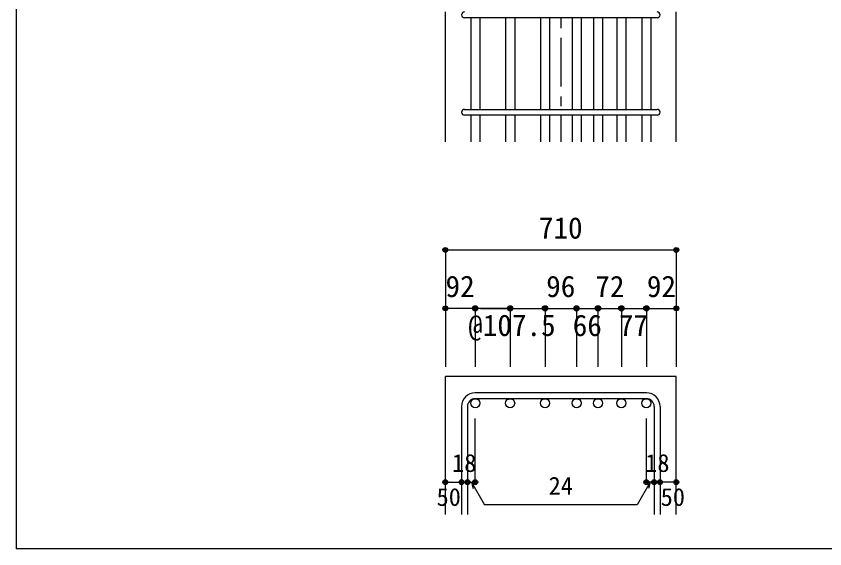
# Model space of a CAD drawing. Units: millimetres at full size, sheet at 1:30; some dimension numbers follow another scale. Extents: x -5973 to 5954, y -4195 to 4201.
# Drawn here: x -5973 to -3483, y -4195 to -2555 of the extents above; entities that cross this region are included whole.
import ezdxf
from ezdxf.enums import TextEntityAlignment as Align

# ---------------------------------------------------------------- set-up
doc = ezdxf.new("R2010")
doc.units = ezdxf.units.MM
doc.header["$LTSCALE"] = 30
doc.header["$PDMODE"] = 32
doc.header["$PDSIZE"] = 15
doc.linetypes.add('CHAIN1', pattern=[8, 5, -1, 1, -1])
for name, color, linetype in [('0-1_躯体線', 2, 'Continuous'), ('0-5_基礎梁筋', 7, 'Continuous'), ('0-6_スタラップ筋', 7, 'Continuous'), ('0-D_寸法', 4, 'Continuous'), ('F-0_枠', 6, 'Continuous')]:
    doc.layers.add(name, color=color, linetype=linetype)
doc.styles.add('ＭＳ ゴシック', font='')
doc.styles.get('ＭＳ ゴシック').set_extended_font_data('MS Gothic')

msp = doc.modelspace()

# ---------------------------------------------------------------- linework, layer by layer
at = {"layer": '0-1_躯体線'}
for p, q in [((-4651.3, -2942.16), (-4651.3, -2542.16)), ((-3940.3, -2942.16), (-3940.3, -2542.16)), ((-4651.3, -4089.89), (-4651.3, -3664.89)), ((-3940.3, -3664.89), (-4651.3, -3664.89)), ((-3940.3, -4089.89), (-3940.3, -3664.89))]:
    msp.add_line(p, q, dxfattribs=at)
at = {"layer": '0-5_基礎梁筋'}
for p, q in [((-4573.3, -2560.16), (-4573.3, -2842.16)), ((-4545.3, -2560.16), (-4545.3, -2842.16)), ((-4465.8, -2560.16), (-4465.8, -2842.16)), ((-4437.8, -2560.16), (-4437.8, -2842.16)), ((-4358.3, -2560.16), (-4358.3, -2842.16)), ((-4330.3, -2560.16), (-4330.3, -2842.16)), ((-4261.3, -2560.16), (-4261.3, -2842.16)), ((-4233.3, -2560.16), (-4233.3, -2842.16)), ((-4195.3, -2560.16), (-4195.3, -2842.16)), ((-4167.3, -2560.16), (-4167.3, -2842.16)), ((-4123.3, -2560.16), (-4123.3, -2842.16)), ((-4095.3, -2560.16), (-4095.3, -2842.16)), ((-4046.3, -2560.16), (-4046.3, -2842.16)), ((-4018.3, -2560.16), (-4018.3, -2842.16)), ((-4573.3, -2860.16), (-4573.3, -2942.16)), ((-4545.3, -2860.16), (-4545.3, -2942.16)), ((-4465.8, -2860.16), (-4465.8, -2942.16)), ((-4437.8, -2860.16), (-4437.8, -2942.16)), ((-4358.3, -2860.16), (-4358.3, -2942.16)), ((-4330.3, -2860.16), (-4330.3, -2942.16)), ((-4261.3, -2860.16), (-4261.3, -2942.16)), ((-4233.3, -2860.16), (-4233.3, -2942.16)), ((-4195.3, -2860.16), (-4195.3, -2942.16)), ((-4167.3, -2860.16), (-4167.3, -2942.16)), ((-4123.3, -2860.16), (-4123.3, -2942.16)), ((-4095.3, -2860.16), (-4095.3, -2942.16)), ((-4046.3, -2860.16), (-4046.3, -2942.16)), ((-4018.3, -2860.16), (-4018.3, -2942.16))]:
    msp.add_line(p, q, dxfattribs=at)
at = {"layer": '0-5_基礎梁筋', "color": 3}
for centre in [(-4559.3, -3746.89), (-4451.8, -3746.89), (-4344.3, -3746.89), (-4247.3, -3746.89), (-4181.3, -3746.89), (-4109.3, -3746.89), (-4032.3, -3746.89)]:
    msp.add_circle(centre, 14, dxfattribs=at)
at = {"layer": '0-6_スタラップ筋'}
for p, q in [((-3999.3, -2560.16), (-4592.3, -2560.16)), ((-4592.3, -2842.16), (-3999.3, -2842.16)), ((-3999.3, -2860.16), (-4592.3, -2860.16)), ((-4032.3, -3714.89), (-4559.3, -3714.89)), ((-4032.3, -3732.89), (-4559.3, -3732.89)), ((-4601.3, -3756.89), (-4601.3, -4089.89)), ((-4583.3, -3756.89), (-4583.3, -4089.89)), ((-4008.3, -3756.89), (-4008.3, -4089.89)), ((-3990.3, -3756.89), (-3990.3, -4089.89))]:
    msp.add_line(p, q, dxfattribs=at)
for centre, radius, start, end in [((-4592.3, -2551.16), 9, 90, 270), ((-3999.3, -2551.16), 9, 270, 90), ((-4592.3, -2851.16), 9, 90, 270), ((-3999.3, -2851.16), 9, 270, 90), ((-4559.3, -3756.89), 42, 90, 180), ((-4559.3, -3756.89), 24, 90, 180), ((-4032.3, -3756.89), 42, 0, 90), ((-4032.3, -3756.89), 24, 0, 90)]:
    msp.add_arc(centre, radius, start, end, dxfattribs=at)
at = {"layer": '0-D_寸法', "linetype": 'CHAIN1'}
msp.add_line((-4295.8, -942.16), (-4295.8, -2942.16), dxfattribs=at)
at = {"layer": '0-D_寸法'}
for p, q in [((-4651.3, -3274.89), (-4651.3, -3454.89)), ((-4651.3, -3274.89), (-3940.3, -3274.89)), ((-3940.3, -3274.89), (-3940.3, -3454.89)), ((-4651.3, -3454.89), (-4651.3, -3634.89)), ((-4565.3, -3454.89), (-4651.3, -3454.89)), ((-4457.8, -3454.89), (-4645.3, -3454.89)), ((-4559.3, -3454.89), (-4559.3, -3634.89)), ((-4543.27, -3454.89), (-4451.8, -3454.89)), ((-4451.8, -3454.89), (-4344.3, -3454.89)), ((-4451.8, -3454.89), (-4451.8, -3634.89)), ((-4344.3, -3454.89), (-4344.3, -3634.89)), ((-4344.3, -3454.89), (-4247.3, -3454.89)), ((-4247.3, -3454.89), (-4247.3, -3634.89)), ((-4247.3, -3454.89), (-4247.3, -3634.89)), ((-4247.3, -3454.89), (-4032.3, -3454.89)), ((-4181.3, -3454.89), (-4181.3, -3634.89)), ((-4181.3, -3454.89), (-4181.3, -3634.89)), ((-4109.3, -3454.89), (-4109.3, -3634.89)), ((-4032.3, -3454.89), (-4032.3, -3634.89)), ((-4026.3, -3454.89), (-3940.3, -3454.89)), ((-3940.3, -3454.89), (-3940.3, -3634.89)), ((-4559.3, -3989.89), (-4559.3, -3793.81)), ((-4032.3, -3989.89), (-4032.3, -3793.81)), ((-4651.3, -3989.89), (-4601.3, -3989.89)), ((-4601.3, -3989.89), (-4583.3, -3989.89)), ((-4583.3, -3989.89), (-4559.3, -3989.89)), ((-4571.3, -3989.89), (-4566.12, -4009.21)), ((-4571.3, -3989.89), (-4530.85, -4059.96)), ((-4020.3, -3989.89), (-4060.75, -4059.96)), ((-4008.3, -3989.89), (-4032.3, -3989.89)), ((-4020.3, -3989.89), (-4025.48, -4009.21)), ((-3990.3, -3989.89), (-4008.3, -3989.89)), ((-3940.3, -3989.89), (-3990.3, -3989.89)), ((-4060.75, -4059.96), (-4530.85, -4059.96))]:
    msp.add_line(p, q, dxfattribs=at)
for centre, radius in [((-4651.3, -3274.89), 7.2), ((-4651.3, -3274.89), 6.4), ((-4651.3, -3274.89), 5.6), ((-4651.3, -3274.89), 4.8), ((-4651.3, -3274.89), 4), ((-4651.3, -3274.89), 3.2), ((-4651.3, -3274.89), 2.4), ((-4651.3, -3274.89), 1.6), ((-4651.3, -3274.89), 0.8), ((-3940.3, -3274.89), 7.2), ((-3940.3, -3274.89), 6.4), ((-3940.3, -3274.89), 5.6), ((-3940.3, -3274.89), 4.8), ((-3940.3, -3274.89), 4), ((-3940.3, -3274.89), 3.2), ((-3940.3, -3274.89), 2.4), ((-3940.3, -3274.89), 1.6), ((-3940.3, -3274.89), 0.8), ((-4651.3, -3454.89), 7.2), ((-4651.3, -3454.89), 6.4), ((-4651.3, -3454.89), 5.6), ((-4651.3, -3454.89), 4.8), ((-4651.3, -3454.89), 4), ((-4651.3, -3454.89), 3.2), ((-4651.3, -3454.89), 2.4), ((-4651.3, -3454.89), 1.6), ((-4651.3, -3454.89), 0.8), ((-4559.3, -3454.89), 8), ((-4559.3, -3454.89), 7.2), ((-4559.3, -3454.89), 6.4), ((-4559.3, -3454.89), 5.6), ((-4559.3, -3454.89), 4.8), ((-4559.3, -3454.89), 4), ((-4559.3, -3454.89), 3.2), ((-4559.3, -3454.89), 2.4), ((-4559.3, -3454.89), 1.6), ((-4559.3, -3454.89), 0.8), ((-4451.8, -3454.89), 8), ((-4451.8, -3454.89), 7.2), ((-4451.8, -3454.89), 6.4), ((-4451.8, -3454.89), 5.6), ((-4451.8, -3454.89), 4.8), ((-4451.8, -3454.89), 4), ((-4451.8, -3454.89), 3.2), ((-4451.8, -3454.89), 2.4), ((-4451.8, -3454.89), 1.6), ((-4451.8, -3454.89), 0.8), ((-4344.3, -3454.89), 8), ((-4344.3, -3454.89), 7.2), ((-4344.3, -3454.89), 6.4), ((-4344.3, -3454.89), 5.6), ((-4344.3, -3454.89), 4.8), ((-4344.3, -3454.89), 4), ((-4344.3, -3454.89), 3.2), ((-4344.3, -3454.89), 2.4), ((-4344.3, -3454.89), 1.6), ((-4344.3, -3454.89), 0.8), ((-4247.3, -3454.89), 8), ((-4247.3, -3454.89), 7.2), ((-4247.3, -3454.89), 6.4), ((-4247.3, -3454.89), 5.6), ((-4247.3, -3454.89), 4.8), ((-4247.3, -3454.89), 4), ((-4247.3, -3454.89), 3.2), ((-4247.3, -3454.89), 2.4), ((-4247.3, -3454.89), 1.6), ((-4247.3, -3454.89), 0.8), ((-4181.3, -3454.89), 8), ((-4181.3, -3454.89), 7.2), ((-4181.3, -3454.89), 6.4), ((-4181.3, -3454.89), 5.6), ((-4181.3, -3454.89), 4.8), ((-4181.3, -3454.89), 4), ((-4181.3, -3454.89), 3.2), ((-4181.3, -3454.89), 2.4), ((-4181.3, -3454.89), 1.6), ((-4181.3, -3454.89), 0.8), ((-4109.3, -3454.89), 8), ((-4109.3, -3454.89), 7.2), ((-4109.3, -3454.89), 6.4), ((-4109.3, -3454.89), 5.6), ((-4109.3, -3454.89), 4.8), ((-4109.3, -3454.89), 4), ((-4109.3, -3454.89), 3.2), ((-4109.3, -3454.89), 2.4), ((-4109.3, -3454.89), 1.6), ((-4109.3, -3454.89), 0.8), ((-4032.3, -3454.89), 8), ((-4032.3, -3454.89), 7.2), ((-4032.3, -3454.89), 6.4), ((-4032.3, -3454.89), 5.6), ((-4032.3, -3454.89), 4.8), ((-4032.3, -3454.89), 4), ((-4032.3, -3454.89), 3.2), ((-4032.3, -3454.89), 2.4), ((-4032.3, -3454.89), 1.6), ((-4032.3, -3454.89), 0.8), ((-3940.3, -3454.89), 7.2), ((-3940.3, -3454.89), 6.4), ((-3940.3, -3454.89), 5.6), ((-3940.3, -3454.89), 4.8), ((-3940.3, -3454.89), 4), ((-3940.3, -3454.89), 3.2), ((-3940.3, -3454.89), 2.4), ((-3940.3, -3454.89), 1.6), ((-3940.3, -3454.89), 0.8), ((-4651.3, -3989.89), 4), ((-4651.3, -3989.89), 3.6), ((-4651.3, -3989.89), 3.2), ((-4651.3, -3989.89), 2.8), ((-4651.3, -3989.89), 2.4), ((-4651.3, -3989.89), 2), ((-4651.3, -3989.89), 1.6), ((-4651.3, -3989.89), 1.2), ((-4651.3, -3989.89), 0.8), ((-4651.3, -3989.89), 0.4), ((-4601.3, -3989.89), 4), ((-4601.3, -3989.89), 3.6), ((-4601.3, -3989.89), 3.2), ((-4601.3, -3989.89), 2.8), ((-4601.3, -3989.89), 2.4), ((-4601.3, -3989.89), 2), ((-4601.3, -3989.89), 1.6), ((-4601.3, -3989.89), 1.2), ((-4601.3, -3989.89), 0.8), ((-4601.3, -3989.89), 0.4), ((-4583.3, -3989.89), 4), ((-4583.3, -3989.89), 3.6), ((-4583.3, -3989.89), 3.2), ((-4583.3, -3989.89), 2.8), ((-4583.3, -3989.89), 2.4), ((-4583.3, -3989.89), 2), ((-4583.3, -3989.89), 1.6), ((-4583.3, -3989.89), 1.2), ((-4583.3, -3989.89), 0.8), ((-4583.3, -3989.89), 0.4), ((-4559.3, -3989.89), 4), ((-4559.3, -3989.89), 3.6), ((-4559.3, -3989.89), 3.2), ((-4559.3, -3989.89), 2.8), ((-4559.3, -3989.89), 2.4), ((-4559.3, -3989.89), 2), ((-4559.3, -3989.89), 1.6), ((-4559.3, -3989.89), 1.2), ((-4559.3, -3989.89), 0.8), ((-4559.3, -3989.89), 0.4), ((-4032.3, -3989.89), 4), ((-4032.3, -3989.89), 3.6), ((-4032.3, -3989.89), 3.2), ((-4032.3, -3989.89), 2.8), ((-4032.3, -3989.89), 2.4), ((-4032.3, -3989.89), 2), ((-4032.3, -3989.89), 1.6), ((-4032.3, -3989.89), 1.2), ((-4032.3, -3989.89), 0.8), ((-4032.3, -3989.89), 0.4), ((-4008.3, -3989.89), 4), ((-4008.3, -3989.89), 3.6), ((-4008.3, -3989.89), 3.2), ((-4008.3, -3989.89), 2.8), ((-4008.3, -3989.89), 2.4), ((-4008.3, -3989.89), 2), ((-4008.3, -3989.89), 1.6), ((-4008.3, -3989.89), 1.2), ((-4008.3, -3989.89), 0.8), ((-4008.3, -3989.89), 0.4), ((-3990.3, -3989.89), 4), ((-3990.3, -3989.89), 3.6), ((-3990.3, -3989.89), 3.2), ((-3990.3, -3989.89), 2.8), ((-3990.3, -3989.89), 2.4), ((-3990.3, -3989.89), 2), ((-3990.3, -3989.89), 1.6), ((-3990.3, -3989.89), 1.2), ((-3990.3, -3989.89), 0.8), ((-3990.3, -3989.89), 0.4), ((-3940.3, -3989.89), 4), ((-3940.3, -3989.89), 3.6), ((-3940.3, -3989.89), 3.2), ((-3940.3, -3989.89), 2.8), ((-3940.3, -3989.89), 2.4), ((-3940.3, -3989.89), 2), ((-3940.3, -3989.89), 1.6), ((-3940.3, -3989.89), 1.2), ((-3940.3, -3989.89), 0.8), ((-3940.3, -3989.89), 0.4)]:
    msp.add_circle(centre, radius, dxfattribs=at)
at = {"layer": '0-D_寸法', "color": 7}
for p in [(-4651.3, -3274.89), (-3940.3, -3274.89), (-4651.3, -3454.89), (-4559.3, -3454.89), (-4559.3, -3454.89), (-4451.8, -3454.89), (-4451.8, -3454.89), (-4344.3, -3454.89), (-4344.3, -3454.89), (-4247.3, -3454.89), (-4247.3, -3454.89), (-4181.3, -3454.89), (-4181.3, -3454.89), (-4109.3, -3454.89), (-4032.3, -3454.89), (-4032.3, -3454.89), (-3940.3, -3454.89), (-4651.3, -3989.89), (-4601.3, -3989.89), (-4583.3, -3989.89), (-4559.3, -3989.89), (-4559.3, -3989.89), (-4032.3, -3989.89), (-4032.3, -3989.89), (-4008.3, -3989.89), (-3990.3, -3989.89), (-3940.3, -3989.89)]:
    msp.add_point(p, dxfattribs=at)
at = {"layer": 'F-0_枠'}
msp.add_line((-5972.88, 4201.15), (-5972.88, -4195.24), dxfattribs=at)
msp.add_lwpolyline([(5954.1, -4195.24), (590.94, -4195.24), (-5972.88, -4195.24)], dxfattribs=at)

# ---------------------------------------------------------------- texts
at = {"layer": '0-D_寸法', "style": 'ＭＳ ゴシック'}
for s, height, p in [('710', 65.98, (-4363.3, -3259.89)), ('92', 65.98, (-4650.8, -3439.92)), ('96', 65.98, (-4340.8, -3439.89)), ('72', 65.98, (-4189.67, -3440.11)), ('92', 65.98, (-4030.81, -3439.92)), ('@107.5', 65.98, (-4581.01, -3559.67)), ('66', 65.98, (-4259.05, -3559.94)), ('77', 65.98, (-4116.82, -3560.13)), ('18', 54.99, (-4630.62, -3974.93)), ('18', 54.99, (-4035.98, -3974.93)), ('24', 54.99, (-4333.3, -4044.96)), ('50', 54.99, (-4678.37, -4079.59)), ('50', 54.99, (-3988.24, -4079.59))]:
    msp.add_text(s, height=height, dxfattribs=at).set_placement(p, align=Align.BOTTOM_LEFT)

doc.saveas('drawing.dxf')
